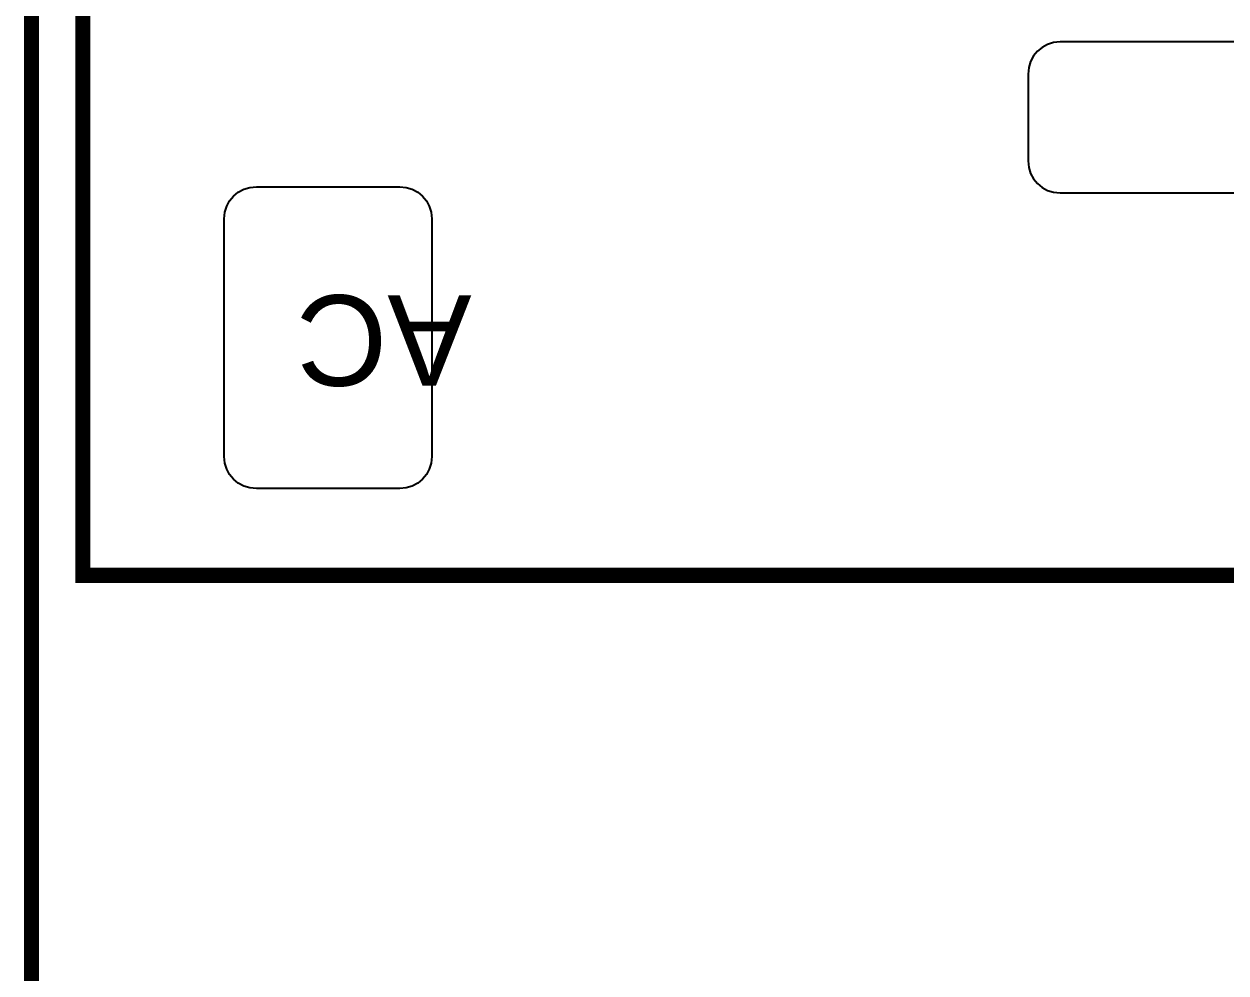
# Model space of a CAD drawing. Header units: inches. Extents: x 15 to 148, y 10 to 111.
# Drawn here: x 135.718 to 137.152, y 100.837 to 101.969 of the extents above; entities that cross this region are included whole.
import ezdxf

# ---------------------------------------------------------------- set-up
doc = ezdxf.new("R2010")
doc.units = ezdxf.units.IN
doc.header["$MEASUREMENT"] = 0
doc.layers.add('BLK_12AWG', color=7, linetype='Continuous')

# ---------------------------------------------------------------- blocks, each defined once
blk = doc.blocks.new('CEGHSD')
at = {"const_width": 0.008}
for points in [[(133.60843, 101.18443), (135.67142, 101.18443), (135.67142, 102.2553), (133.60843, 102.2553), (133.60843, 101.18443)], [(133.60843, 101.18443), (135.67142, 101.18443), (135.67142, 102.2553), (133.60843, 102.2553), (133.60843, 101.18443)], [(133.60843, 101.18443), (135.67142, 101.18443), (135.67142, 102.2553), (133.60843, 102.2553), (133.60843, 101.18443)], [(133.5812, 100.20293), (133.5812, 101.65962)], [(133.5812, 100.20293), (133.5812, 101.65962)], [(133.5812, 100.20293), (133.5812, 101.65962)]]:
    blk.add_lwpolyline(points, dxfattribs=at)
blk.add_lwpolyline([(134.25247, 101.46715), (134.12647, 101.46715), (134.123, 101.46681), (134.11978, 101.46584), (134.11689, 101.46429), (134.11439, 101.46224), (134.11233, 101.45973), (134.11078, 101.45684), (134.10981, 101.45363), (134.10947, 101.45015), (134.10947, 101.40415), (134.10981, 101.40067), (134.11078, 101.39746), (134.11233, 101.39457), (134.11439, 101.39206), (134.11689, 101.39001), (134.11978, 101.38846), (134.123, 101.38749), (134.12647, 101.38715), (134.25247, 101.38715)])
blk.add_lwpolyline([(133.77635, 101.23042), (133.70035, 101.23042), (133.69688, 101.23076), (133.69366, 101.23173), (133.69077, 101.23328), (133.68827, 101.23533), (133.68621, 101.23784), (133.68466, 101.24073), (133.68369, 101.24394), (133.68335, 101.24742), (133.68335, 101.37342), (133.68369, 101.37689), (133.68466, 101.38011), (133.68621, 101.383), (133.68827, 101.3855), (133.69077, 101.38756), (133.69366, 101.38911), (133.69688, 101.39008), (133.70035, 101.39042), (133.77635, 101.39042), (133.77983, 101.39008), (133.78304, 101.38911), (133.78593, 101.38756), (133.78844, 101.3855), (133.7905, 101.383), (133.79204, 101.38011), (133.79302, 101.37689), (133.79335, 101.37342), (133.79335, 101.24742), (133.79302, 101.24394), (133.79204, 101.24073), (133.7905, 101.23784), (133.78844, 101.23533), (133.78593, 101.23328), (133.78304, 101.23173), (133.77983, 101.23076), (133.77635, 101.23042)], close=True)
at = {"width": 1.041667}
blk.add_text('AC', height=0.048, rotation=180, dxfattribs=at).set_placement((133.81444, 101.33293))
blk.add_text('AC', height=0.048, rotation=180, dxfattribs=at).set_placement((133.81444, 101.33293))
blk.add_text('AC', height=0.048, rotation=180, dxfattribs=at).set_placement((133.81444, 101.33293))

msp = doc.modelspace()

# ---------------------------------------------------------------- block references
at = {"layer": 'BLK_12AWG', "xscale": 2.25, "yscale": 2.25, "zscale": 2.25}
msp.add_blockref('CEGHSD', (-164.8303, -126.3532), dxfattribs=at)

doc.saveas('drawing.dxf')
